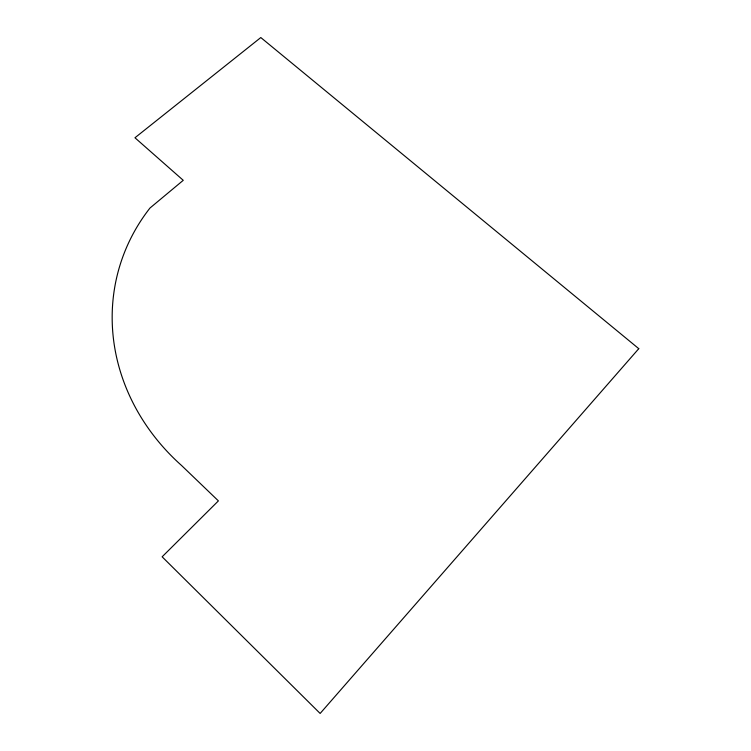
<?xml version="1.0" encoding="UTF-8"?>
<svg xmlns="http://www.w3.org/2000/svg" width="751" height="751" viewBox="0 0 751 751"><rect width="100%" height="100%" fill="white"/><g stroke="black" fill="none" stroke-linecap="round" stroke-linejoin="round"><path stroke-width="1.13" d="M638.772 348.671L320.142 713.45L162.141 556.801L218.4 500.889L181.629 465.554A215.218 194.387 16.8 0 1 149.975 208.036L183.253 180.315L134.955 137.771L260.804 37.55L638.772 348.671"/></g></svg>
